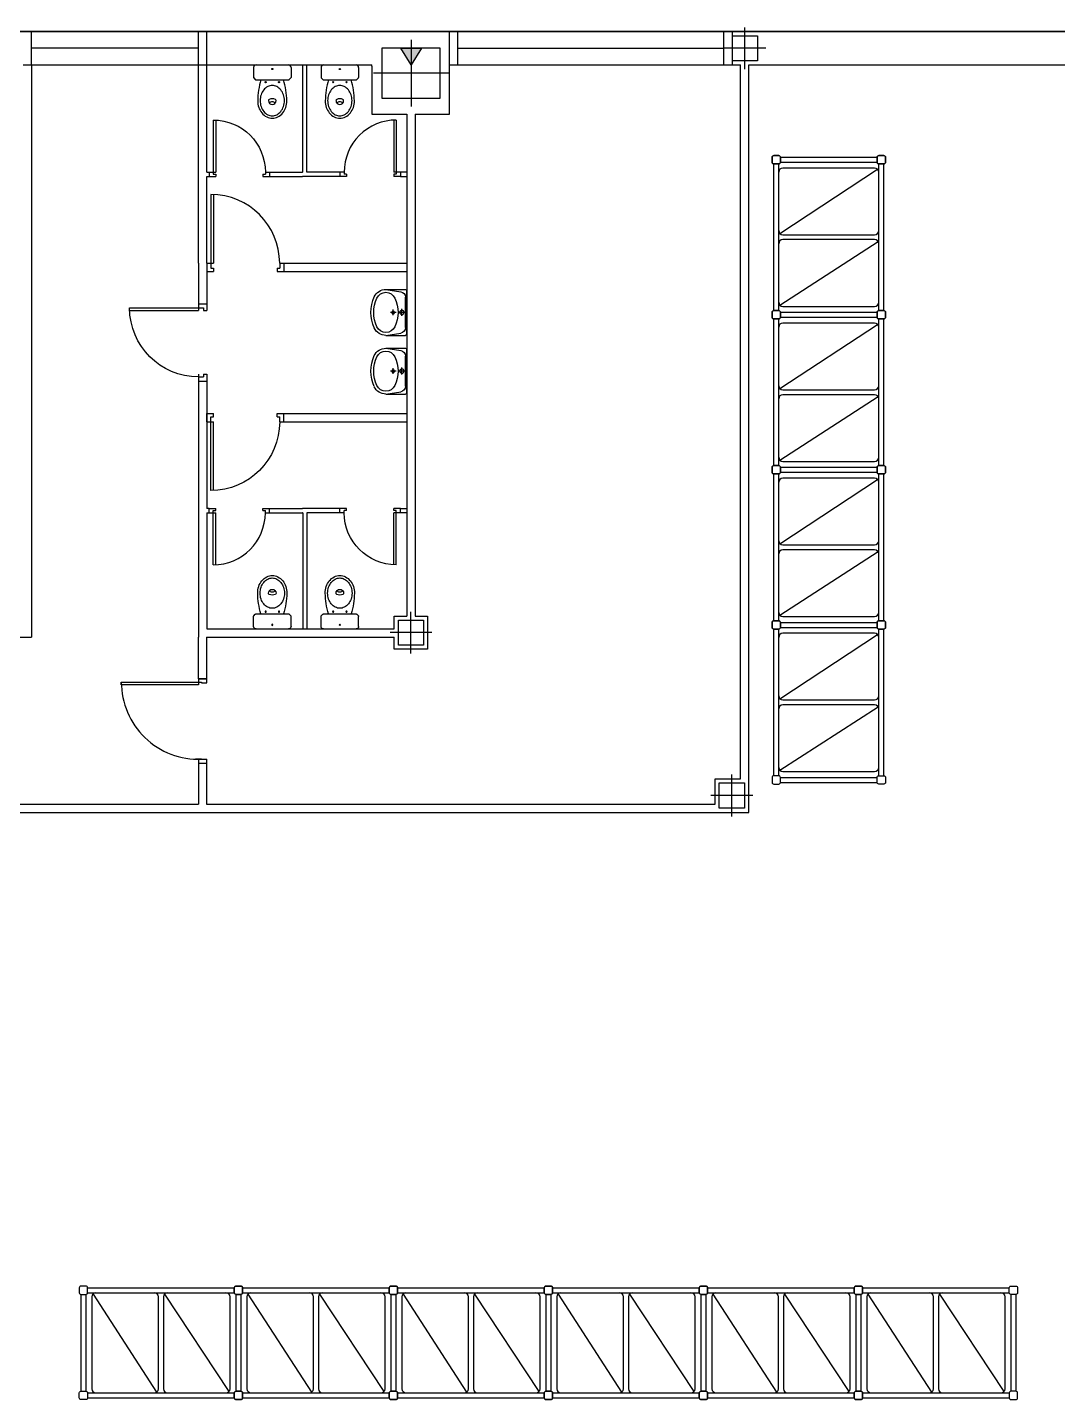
# Model space of a CAD drawing. Header units: millimetres. Extents: x 2499.3 to 2547.2, y 1705.7 to 1775.5.
# Drawn here: x 2514.83 to 2527.18, y 1717.84 to 1734.28 of the extents above; entities that cross this region are included whole.
import ezdxf

# ---------------------------------------------------------------- set-up
doc = ezdxf.new("R2010")
doc.units = ezdxf.units.MM
doc.linetypes.add('CENTER', pattern=[2, 1.25, -0.25, 0.25, -0.25])
doc.linetypes.add('PLANTA1$0$CONTINUA', pattern=[0])
for name, color, linetype in [('CABINAS', 7, 'Continuous'), ('ESTRUCTURA - PILARES', 7, 'Continuous'), ('ESTRUCTURA - PILARES - CRECIMIENTO', 7, 'Continuous'), ('ESTRUCTURA - PILARES EJES', 7, 'CENTER'), ('FORRADO', 7, 'Continuous'), ('MUROS', 7, 'Continuous'), ('Nave', 7, 'Continuous'), ('PUERTAS', 7, 'Continuous'), ('PUERTAS 2', 9, 'Continuous')]:
    doc.layers.add(name, color=color, linetype=linetype)
doc.layers.add('SANITARIOS', color=251, linetype='Continuous', true_color=0x646464)

# ---------------------------------------------------------------- blocks, each defined once
blk = doc.blocks.new('PLANTA1$0$SANLP')
for p, q in [((-0.275, -0.258), (-0.275, -0.022)), ((-0.275, -0.258), (-0.248, -0.08)), ((-0.258, -0.005), (0.258, -0.005)), ((-0.181, -0.022), (0.181, -0.022)), ((-0.042, -0.066), (0.042, -0.066)), ((0, -0.023), (0, -0.108)), ((0, -0.136), (0, -0.204)), ((0.275, -0.258), (0.248, -0.08)), ((0.275, -0.258), (0.275, -0.022)), ((-0.034, -0.17), (0.034, -0.17))]:
    blk.add_line(p, q)
for centre, radius in [((0, -0.066), 0.0254), ((0, -0.17), 0.0169)]:
    blk.add_circle(centre, radius)
for centre, radius, start, end in [((-0.258, -0.022), 0.0169, 90, 180), ((-0.181, -0.09), 0.0677, 90, 171.5088), ((-0.123, -0.258), 0.118, 114.4585, 180), ((0, -0.527), 0.415, 65.5415, 114.4585), ((0.123, -0.258), 0.118, 0, 65.5415), ((0.181, -0.09), 0.0677, 8.4912, 90), ((0.258, -0.022), 0.0169, 0, 90), ((-0.123, -0.258), 0.152, 180, 245.5415), ((-0.123, -0.258), 0.118, 180, 245.5415), ((0.123, -0.258), 0.118, 294.4585, 0), ((0.123, -0.258), 0.152, 294.4585, 0), ((0, 0.012), 0.449, 245.5415, 294.4585), ((0, 0.012), 0.415, 245.5415, 294.4585)]:
    blk.add_arc(centre, radius, start, end)
blk = doc.blocks.new('PLANTA1$0$825')
for p, q in [((0.004, -0.061), (0.004, -0.945)), ((0.035, -0.061), (0.035, -0.886)), ((-0.046, -0.886), (0.035, -0.886)), ((-0.046, -0.986), (0.035, -0.986)), ((-0.046, -0.986), (0.035, -0.986)), ((0.004, -0.945), (0.035, -0.945)), ((0.035, -0.945), (0.035, -0.986)), ((0.799, -0.945), (0.829, -0.945)), ((0.799, -0.945), (0.799, -0.986)), ((0.799, -0.986), (0.879, -0.986)), ((0.829, -0.886), (0.829, -0.945)), ((0.829, -0.886), (0.879, -0.886))]:
    blk.add_line(p, q)
blk.add_arc((0.004, -0.886), 0.825, 0, 90)
blk = doc.blocks.new('PLANTA1$0$5H')
at = {"layer": 'SANITARIOS'}
for p, q in [((-195, 0), (195, 0)), ((-225, -30), (-225, -150)), ((-222, -157), (-204, -177)), ((222, -157), (204, -177)), ((225, -30), (225, -150)), ((-197, -180), (197, -180)), ((-46, -429), (-46, -428)), ((46, -429), (46, -428))]:
    blk.add_line(p, q, dxfattribs=at)
blk.add_lwpolyline([(146, -429, 0.08047), (134, -358, 0.089114), (103, -301, 0.104875), (54, -261, 0.119595), (0, -248, 0.119595), (-54, -261, 0.104875), (-103, -301, 0.089114), (-134, -358, 0.08047), (-146, -429, 0.08047), (-134, -500, 0.089114), (-103, -558, 0.104875), (-54, -598, 0.119595), (0, -611, 0.119595), (54, -598, 0.104875), (103, -558, 0.089114), (134, -500, 0.08047)], format="xyb", close=True, dxfattribs=at)
blk.add_lwpolyline([(-175, -429, 0.08047), (-162, -510, 0.089114), (-126, -576, 0.104875), (-67, -624, 0.119595), (0, -640, 0.119595), (67, -624, 0.104875), (126, -576, 0.089114), (162, -510, 0.08047), (175, -429, 0.08047)], format="xyb", dxfattribs=at)
for centre in [(0, -50), (-80, -208), (80, -208)]:
    blk.add_circle(centre, 6.92, dxfattribs=at)
for centre, radius, start, end in [((-195, -30), 30, 90, 180), ((195, -30), 30, 0, 90), ((-215, -150), 10, 180, 222.3196), ((215, -150), 10, 317.6804, 0), ((-197, -170), 10, 222.3196, 270), ((801, -453), 976, 163.7546, 178.6065), ((-801, -453), 976, 1.3935, 16.2454), ((197, -170), 10, 270, 317.6804), ((-31, -428), 15, 114.8228, 180), ((0, -429), 45.7, 180, 0), ((0, -494), 88, 65.1772, 114.8228), ((-1, -486), 44.4, 37.3841, 141.5838), ((31, -428), 15, 0, 65.1772)]:
    blk.add_arc(centre, radius, start, end, dxfattribs=at)
blk = doc.blocks.new('PLANTA1$0$A$C3D191EB4')
for p, q in [((0, 0.675), (0.08, 0.675)), ((0, 0.675), (0.08, 0.675)), ((0.08, 0.65), (0.08, 0.675)), ((0.645, 0.65), (0.645, 0.675)), ((0.645, 0.675), (0.725, 0.675)), ((0, 0.625), (0.08, 0.625)), ((0.05, 0.65), (0.08, 0.65)), ((0.05, 0), (0.05, 0.65)), ((0.08, 0.001), (0.08, 0.625)), ((0.645, 0.65), (0.675, 0.65)), ((0.675, 0.625), (0.675, 0.65)), ((0.675, 0.625), (0.725, 0.625))]:
    blk.add_line(p, q)
blk.add_arc((0.05, 0.625), 0.625, 270, 0)

msp = doc.modelspace()

# ---------------------------------------------------------------- hatches: boundary and pattern name
at = {"layer": 'ESTRUCTURA - PILARES - CRECIMIENTO'}
msp.add_hatch(color=256, dxfattribs=at).paths.add_polyline_path([(2519.553, 1734.032), (2519.428, 1733.832), (2519.303, 1734.032)])

# ---------------------------------------------------------------- linework, layer by layer
at = {"color": 0, "linetype": 'ByBlock', "elevation": 0}
for points in [[(2516.878, 1726.472), (2516.878, 1726.435), (2516.913, 1726.435), (2516.913, 1726.425), (2516.978, 1726.425), (2516.978, 1726.472)], [(2515.953, 1726.4), (2515.953, 1726.435), (2516.878, 1726.435), (2516.878, 1726.4)]]:
    msp.add_lwpolyline(points, close=True, dxfattribs=at)
at = {"color": 0, "linetype": 'ByBlock'}
msp.add_arc((2516.878, 1726.435), 0.925, 180, 272.1685, dxfattribs=at)
at = {"layer": 'CABINAS', "linetype": 'PLANTA1$0$CONTINUA'}
for p, q in [((2518.129, 1732.546), (2518.129, 1733.832)), ((2518.179, 1732.546), (2518.179, 1733.832)), ((2516.978, 1732.546), (2517.005, 1732.546)), ((2517.73, 1732.546), (2517.73, 1732.496)), ((2517.73, 1732.546), (2518.126, 1732.546)), ((2518.129, 1732.546), (2518.126, 1732.546)), ((2518.575, 1732.546), (2518.179, 1732.546)), ((2518.575, 1732.546), (2518.575, 1732.496)), ((2519.378, 1732.546), (2519.3, 1732.546)), ((2516.978, 1732.496), (2517.005, 1732.496)), ((2517.73, 1732.496), (2518.126, 1732.496)), ((2518.575, 1732.496), (2518.126, 1732.496)), ((2516.978, 1728.464), (2517.005, 1728.464)), ((2517.73, 1728.464), (2517.73, 1728.514)), ((2517.73, 1728.514), (2518.126, 1728.514)), ((2517.73, 1728.464), (2518.126, 1728.464)), ((2518.575, 1728.514), (2518.126, 1728.514)), ((2518.129, 1728.464), (2518.126, 1728.464)), ((2518.129, 1728.464), (2518.129, 1727.071)), ((2518.179, 1728.464), (2518.179, 1727.071)), ((2518.575, 1728.464), (2518.179, 1728.464)), ((2518.575, 1728.464), (2518.575, 1728.514)), ((2519.378, 1728.464), (2519.3, 1728.464))]:
    msp.add_line(p, q, dxfattribs=at)
at = {"layer": 'CABINAS'}
for p, q in [((2517.005, 1732.546), (2517.005, 1732.496)), ((2519.3, 1732.546), (2519.3, 1732.496)), ((2517.005, 1728.464), (2517.005, 1728.514)), ((2519.3, 1728.464), (2519.3, 1728.514))]:
    msp.add_line(p, q, dxfattribs=at)
at = {"layer": 'ESTRUCTURA - PILARES'}
for points in [[(2523.179, 1733.832), (2523.179, 1734.232)], [(2523.679, 1734.232), (2523.679, 1734.232)], [(2519.078, 1733.732), (2519.078, 1733.432), (2519.778, 1733.432), (2519.778, 1734.032), (2519.078, 1734.032), (2519.078, 1733.732)], [(2519.226, 1727.071), (2519.226, 1727.226), (2519.378, 1727.226)], [(2519.478, 1727.226), (2519.625, 1727.226), (2519.625, 1726.827), (2519.226, 1726.827), (2519.226, 1726.971)], [(2523.073, 1724.971), (2523.073, 1725.274), (2523.378, 1725.274)]]:
    msp.add_lwpolyline(points, dxfattribs=at)
for points in [[(2523.579, 1733.881), (2523.279, 1733.881), (2523.279, 1734.181), (2523.579, 1734.181)], [(2519.576, 1726.877), (2519.276, 1726.877), (2519.276, 1727.177), (2519.576, 1727.177)], [(2523.423, 1724.925), (2523.123, 1724.925), (2523.123, 1725.225), (2523.423, 1725.225)]]:
    msp.add_lwpolyline(points, close=True, dxfattribs=at)
at = {"layer": 'ESTRUCTURA - PILARES - CRECIMIENTO'}
msp.add_lwpolyline([(2519.553, 1734.032), (2519.428, 1733.832), (2519.303, 1734.032), (2519.553, 1734.032)], dxfattribs=at)
at = {"layer": 'ESTRUCTURA - PILARES EJES'}
for p, q in [((2523.429, 1733.781), (2523.429, 1734.281)), ((2519.428, 1734.132), (2519.428, 1733.332)), ((2523.679, 1734.031), (2523.179, 1734.031)), ((2519.878, 1733.732), (2518.978, 1733.732)), ((2519.426, 1726.777), (2519.426, 1727.277)), ((2519.675, 1727.027), (2519.176, 1727.027)), ((2523.273, 1724.825), (2523.273, 1725.325)), ((2523.523, 1725.075), (2523.023, 1725.075))]:
    msp.add_line(p, q, dxfattribs=at)
at = {"layer": 'FORRADO', "linetype": 'PLANTA1$0$CONTINUA', "elevation": 0}
for points in [[(2514.878, 1733.832), (2516.978, 1733.832)], [(2516.978, 1733.832), (2518.958, 1733.832)], [(2518.958, 1733.817), (2518.958, 1733.242), (2519.378, 1733.242)], [(2519.478, 1733.242), (2519.888, 1733.242), (2519.888, 1733.832), (2523.378, 1733.832)], [(2523.478, 1733.832), (2528.023, 1733.832)]]:
    msp.add_lwpolyline(points, dxfattribs=at)
at = {"layer": 'MUROS', "linetype": 'PLANTA1$0$CONTINUA'}
msp.add_line((2501.053, 1734.232, 0), (2518.958, 1734.232, 0), dxfattribs=at)
at = {"layer": 'MUROS'}
for p, q in [((2519.378, 1733.242, 0), (2519.378, 1731.296)), ((2516.878, 1731.455), (2516.878, 1731.355)), ((2516.978, 1731.455), (2516.978, 1731.355)), ((2517.878, 1731.455), (2519.378, 1731.455)), ((2517.903, 1731.455), (2517.903, 1731.355)), ((2517.878, 1731.355), (2519.378, 1731.355)), ((2519.378, 1731.355), (2519.378, 1729.655)), ((2516.878, 1730.967, 0), (2516.978, 1730.967, 0)), ((2516.878, 1730.042, 0), (2516.978, 1730.042, 0)), ((2516.978, 1729.555), (2516.978, 1729.655)), ((2517.878, 1729.655), (2519.378, 1729.655)), ((2517.903, 1729.555), (2517.903, 1729.655)), ((2517.878, 1729.555), (2519.378, 1729.555))]:
    msp.add_line(p, q, dxfattribs=at)
at = {"layer": 'Nave'}
for p, q in [((2499.933, 1734.232), (2547.221, 1734.232)), ((2518.958, 1734.232), (2509.894, 1734.232)), ((2514.878, 1733.832), (2514.878, 1734.232)), ((2516.878, 1733.832), (2516.878, 1734.232)), ((2516.978, 1733.832), (2516.978, 1734.232)), ((2528.023, 1734.232, 0), (2518.958, 1734.232, 0)), ((2519.888, 1733.832, 0), (2519.888, 1734.232, 0)), ((2519.988, 1733.832, 0), (2519.988, 1734.232, 0)), ((2523.279, 1733.832, 0), (2523.279, 1734.232)), ((2516.878, 1734.032), (2514.878, 1734.032)), ((2519.988, 1734.032, 0), (2523.179, 1734.031)), ((2514.778, 1733.832), (2514.878, 1733.832, 0)), ((2514.878, 1733.832), (2514.878, 1726.971)), ((2516.878, 1731.455), (2516.878, 1733.832)), ((2516.978, 1732.546), (2516.978, 1733.832, 0)), ((2518.958, 1733.817, 0), (2518.958, 1733.832, 0)), ((2523.378, 1725.274), (2523.378, 1733.832)), ((2523.478, 1724.871), (2523.478, 1733.832)), ((2519.378, 1733.242), (2519.378, 1727.226)), ((2519.478, 1733.242), (2519.478, 1727.226)), ((2516.978, 1731.455), (2516.978, 1732.496)), ((2519.3, 1732.496, 0), (2519.378, 1732.496, 0)), ((2516.878, 1731.355), (2516.878, 1730.887)), ((2516.978, 1731.355), (2516.978, 1730.887)), ((2516.878, 1730.123), (2516.878, 1726.971)), ((2516.978, 1730.092), (2516.978, 1728.514)), ((2517.005, 1728.514, 0), (2516.978, 1728.514)), ((2516.978, 1728.464), (2516.978, 1727.071)), ((2519.3, 1728.514, 0), (2519.378, 1728.514, 0)), ((2503.301, 1726.971), (2514.878, 1726.971)), ((2516.878, 1726.472), (2516.878, 1726.971)), ((2516.976, 1726.971), (2516.976, 1726.472)), ((2516.976, 1726.971), (2519.226, 1726.971)), ((2516.978, 1727.071), (2519.226, 1727.071)), ((2516.878, 1726.472), (2516.976, 1726.472, 0)), ((2516.878, 1726.435), (2516.878, 1726.4)), ((2516.913, 1725.51), (2516.843, 1725.51)), ((2516.878, 1725.51), (2516.878, 1724.971)), ((2516.913, 1725.51), (2516.978, 1725.51)), ((2516.976, 1725.51), (2516.976, 1724.971)), ((2516.878, 1725.463), (2516.978, 1725.463)), ((2503.276, 1724.871), (2523.478, 1724.871)), ((2503.301, 1724.971), (2516.878, 1724.971)), ((2516.976, 1724.971), (2519.379, 1724.971)), ((2519.379, 1724.971), (2523.073, 1724.971))]:
    msp.add_line(p, q, dxfattribs=at)
at = {"layer": 'Nave', "color": 251, "true_color": 0x646464}
for p, q in [((2523.855, 1732.725), (2525.015, 1732.725)), ((2523.855, 1732.725), (2525.015, 1732.725)), ((2523.775, 1730.887), (2523.775, 1732.645)), ((2523.835, 1730.887), (2523.835, 1732.645)), ((2523.835, 1731.845), (2523.835, 1732.545)), ((2523.85, 1731.81), (2525.02, 1732.581)), ((2523.855, 1732.665), (2525.015, 1732.665)), ((2523.855, 1732.665), (2525.015, 1732.665)), ((2524.985, 1732.595), (2523.885, 1732.595)), ((2525.035, 1730.887), (2525.035, 1732.645)), ((2525.035, 1731.845), (2525.035, 1732.545)), ((2525.095, 1730.887), (2525.095, 1732.645)), ((2523.885, 1731.795), (2524.985, 1731.795)), ((2524.985, 1731.737), (2523.885, 1731.737)), ((2523.835, 1730.987), (2523.835, 1731.687)), ((2523.85, 1730.952), (2525.027, 1731.714)), ((2525.035, 1730.987), (2525.035, 1731.687)), ((2523.885, 1730.937), (2524.985, 1730.937)), ((2523.775, 1729.029), (2523.775, 1730.787)), ((2523.835, 1729.029), (2523.835, 1730.787)), ((2523.855, 1730.867), (2525.015, 1730.867)), ((2523.855, 1730.867), (2525.015, 1730.867)), ((2523.855, 1730.807), (2525.015, 1730.807)), ((2523.855, 1730.807), (2525.015, 1730.807)), ((2524.985, 1730.737), (2523.885, 1730.737)), ((2525.035, 1729.029), (2525.035, 1730.787)), ((2525.095, 1729.029), (2525.095, 1730.787)), ((2523.835, 1729.987), (2523.835, 1730.687)), ((2523.85, 1729.952), (2525.02, 1730.722)), ((2525.035, 1729.987), (2525.035, 1730.687)), ((2523.885, 1729.937), (2524.985, 1729.937)), ((2523.835, 1729.129), (2523.835, 1729.829)), ((2523.85, 1729.093), (2525.027, 1729.856)), ((2524.985, 1729.879), (2523.885, 1729.879)), ((2525.035, 1729.129), (2525.035, 1729.829)), ((2523.775, 1727.17), (2523.775, 1728.929)), ((2523.835, 1727.17), (2523.835, 1728.929)), ((2523.855, 1729.009), (2525.015, 1729.009)), ((2523.855, 1729.009), (2525.015, 1729.009)), ((2523.855, 1728.949), (2525.015, 1728.949)), ((2523.855, 1728.949), (2525.015, 1728.949)), ((2523.885, 1729.079), (2524.985, 1729.079)), ((2525.035, 1727.17), (2525.035, 1728.929)), ((2525.095, 1727.17), (2525.095, 1728.929)), ((2523.835, 1728.129), (2523.835, 1728.829)), ((2523.85, 1728.093), (2525.02, 1728.864)), ((2524.985, 1728.879), (2523.885, 1728.879)), ((2525.035, 1728.129), (2525.035, 1728.829)), ((2523.835, 1727.27), (2523.835, 1727.97)), ((2523.85, 1727.235), (2525.027, 1727.998)), ((2523.885, 1728.079), (2524.985, 1728.079)), ((2524.985, 1728.02), (2523.885, 1728.02)), ((2525.035, 1727.27), (2525.035, 1727.97)), ((2523.855, 1727.15), (2525.015, 1727.15)), ((2523.855, 1727.15), (2525.015, 1727.15)), ((2523.885, 1727.22), (2524.985, 1727.22)), ((2523.775, 1725.312), (2523.775, 1727.07)), ((2523.835, 1725.312), (2523.835, 1727.07)), ((2523.835, 1726.27), (2523.835, 1726.97)), ((2523.85, 1726.235), (2525.02, 1727.006)), ((2523.855, 1727.09), (2525.015, 1727.09)), ((2523.855, 1727.09), (2525.015, 1727.09)), ((2524.985, 1727.02), (2523.885, 1727.02)), ((2525.035, 1725.312), (2525.035, 1727.07)), ((2525.035, 1726.27), (2525.035, 1726.97)), ((2525.095, 1725.312), (2525.095, 1727.07)), ((2523.85, 1725.377), (2525.027, 1726.139)), ((2523.885, 1726.22), (2524.985, 1726.22)), ((2524.985, 1726.162), (2523.885, 1726.162)), ((2523.835, 1725.412), (2523.835, 1726.112)), ((2525.035, 1725.412), (2525.035, 1726.112)), ((2523.885, 1725.362), (2524.985, 1725.362)), ((2523.855, 1725.292), (2525.015, 1725.292)), ((2523.855, 1725.232), (2525.015, 1725.232)), ((2515.469, 1719.095, 0), (2515.469, 1717.935, 0)), ((2515.529, 1719.095, 0), (2515.529, 1717.935, 0)), ((2515.549, 1719.175, 0), (2517.308, 1719.175, 0)), ((2515.549, 1719.115, 0), (2517.308, 1719.115, 0)), ((2515.599, 1719.065, 0), (2515.599, 1717.965, 0)), ((2515.614, 1719.1, 0), (2516.376, 1717.923, 0)), ((2515.649, 1719.115, 0), (2516.349, 1719.115, 0)), ((2516.399, 1717.965, 0), (2516.399, 1719.065, 0)), ((2516.458, 1719.065, 0), (2516.458, 1717.965, 0)), ((2516.472, 1719.1, 0), (2517.243, 1717.93, 0)), ((2516.508, 1719.115, 0), (2517.208, 1719.115, 0)), ((2517.258, 1717.965, 0), (2517.258, 1719.065, 0)), ((2517.328, 1719.095, 0), (2517.328, 1717.935, 0)), ((2517.328, 1719.095, 0), (2517.328, 1717.935, 0)), ((2517.388, 1719.095, 0), (2517.388, 1717.935, 0)), ((2517.388, 1719.095, 0), (2517.388, 1717.935, 0)), ((2517.408, 1719.175, 0), (2519.166, 1719.175, 0)), ((2517.408, 1719.115, 0), (2519.166, 1719.115, 0)), ((2517.458, 1719.065, 0), (2517.458, 1717.965, 0)), ((2517.472, 1719.1, 0), (2518.235, 1717.923, 0)), ((2517.508, 1719.115, 0), (2518.208, 1719.115, 0)), ((2518.258, 1717.965, 0), (2518.258, 1719.065, 0)), ((2518.316, 1719.065, 0), (2518.316, 1717.965, 0)), ((2518.331, 1719.1, 0), (2519.101, 1717.93, 0)), ((2518.366, 1719.115, 0), (2519.066, 1719.115, 0)), ((2519.116, 1717.965, 0), (2519.116, 1719.065, 0)), ((2519.186, 1719.095, 0), (2519.186, 1717.935, 0)), ((2519.186, 1719.095, 0), (2519.186, 1717.935, 0)), ((2519.246, 1719.095, 0), (2519.246, 1717.935, 0)), ((2519.246, 1719.095, 0), (2519.246, 1717.935, 0)), ((2519.266, 1719.175, 0), (2521.024, 1719.175, 0)), ((2519.266, 1719.115, 0), (2521.024, 1719.115, 0)), ((2519.316, 1719.065, 0), (2519.316, 1717.965, 0)), ((2519.331, 1719.1, 0), (2520.093, 1717.923, 0)), ((2519.366, 1719.115, 0), (2520.066, 1719.115, 0)), ((2520.116, 1717.965, 0), (2520.116, 1719.065, 0)), ((2520.174, 1719.065, 0), (2520.174, 1717.965, 0)), ((2520.189, 1719.1, 0), (2520.96, 1717.93, 0)), ((2520.224, 1719.115, 0), (2520.924, 1719.115, 0)), ((2520.974, 1717.965, 0), (2520.974, 1719.065, 0)), ((2521.044, 1719.095, 0), (2521.044, 1717.935, 0)), ((2521.044, 1719.095, 0), (2521.044, 1717.935, 0)), ((2521.104, 1719.095, 0), (2521.104, 1717.935, 0)), ((2521.104, 1719.095, 0), (2521.104, 1717.935, 0)), ((2521.124, 1719.175, 0), (2522.883, 1719.175, 0)), ((2521.124, 1719.115, 0), (2522.883, 1719.115, 0)), ((2521.174, 1719.065, 0), (2521.174, 1717.965, 0)), ((2521.189, 1719.1, 0), (2521.951, 1717.923, 0)), ((2521.224, 1719.115, 0), (2521.924, 1719.115, 0)), ((2521.974, 1717.965, 0), (2521.974, 1719.065, 0)), ((2522.033, 1719.065, 0), (2522.033, 1717.965, 0)), ((2522.047, 1719.1, 0), (2522.818, 1717.93, 0)), ((2522.083, 1719.115, 0), (2522.783, 1719.115, 0)), ((2522.833, 1717.965, 0), (2522.833, 1719.065, 0)), ((2522.903, 1719.095, 0), (2522.903, 1717.935, 0)), ((2522.903, 1719.095, 0), (2522.903, 1717.935, 0)), ((2522.963, 1719.095, 0), (2522.963, 1717.935, 0)), ((2522.963, 1719.095, 0), (2522.963, 1717.935, 0)), ((2522.983, 1719.175, 0), (2524.741, 1719.175, 0)), ((2522.983, 1719.115, 0), (2524.741, 1719.115, 0)), ((2523.033, 1719.065, 0), (2523.033, 1717.965, 0)), ((2523.047, 1719.1, 0), (2523.81, 1717.923, 0)), ((2523.083, 1719.115, 0), (2523.783, 1719.115, 0)), ((2523.833, 1717.965, 0), (2523.833, 1719.065, 0)), ((2523.891, 1719.065, 0), (2523.891, 1717.965, 0)), ((2523.905, 1719.1, 0), (2524.676, 1717.93, 0)), ((2523.941, 1719.115, 0), (2524.641, 1719.115, 0)), ((2524.691, 1717.965, 0), (2524.691, 1719.065, 0)), ((2524.761, 1719.095, 0), (2524.761, 1717.935, 0)), ((2524.761, 1719.095, 0), (2524.761, 1717.935, 0)), ((2524.821, 1719.095, 0), (2524.821, 1717.935, 0)), ((2524.821, 1719.095, 0), (2524.821, 1717.935, 0)), ((2524.841, 1719.175, 0), (2526.599, 1719.175, 0)), ((2524.841, 1719.115, 0), (2526.599, 1719.115, 0)), ((2524.891, 1719.065, 0), (2524.891, 1717.965, 0)), ((2524.905, 1719.1, 0), (2525.668, 1717.923, 0)), ((2524.941, 1719.115, 0), (2525.641, 1719.115, 0)), ((2525.691, 1717.965, 0), (2525.691, 1719.065, 0)), ((2525.749, 1719.065, 0), (2525.749, 1717.965, 0)), ((2525.764, 1719.1, 0), (2526.535, 1717.93, 0)), ((2525.799, 1719.115, 0), (2526.499, 1719.115, 0)), ((2526.549, 1717.965, 0), (2526.549, 1719.065, 0)), ((2526.619, 1719.095, 0), (2526.619, 1717.935, 0)), ((2526.679, 1719.095, 0), (2526.679, 1717.935, 0)), ((2515.549, 1717.915, 0), (2517.308, 1717.915, 0)), ((2515.649, 1717.915, 0), (2516.349, 1717.915, 0)), ((2516.508, 1717.915, 0), (2517.208, 1717.915, 0)), ((2517.408, 1717.915, 0), (2519.166, 1717.915, 0)), ((2517.508, 1717.915, 0), (2518.208, 1717.915, 0)), ((2518.366, 1717.915, 0), (2519.066, 1717.915, 0)), ((2519.266, 1717.915, 0), (2521.024, 1717.915, 0)), ((2519.366, 1717.915, 0), (2520.066, 1717.915, 0)), ((2520.224, 1717.915, 0), (2520.924, 1717.915, 0)), ((2521.124, 1717.915, 0), (2522.883, 1717.915, 0)), ((2521.224, 1717.915, 0), (2521.924, 1717.915, 0)), ((2522.083, 1717.915, 0), (2522.783, 1717.915, 0)), ((2522.983, 1717.915, 0), (2524.741, 1717.915, 0)), ((2523.083, 1717.915, 0), (2523.783, 1717.915, 0)), ((2523.941, 1717.915, 0), (2524.641, 1717.915, 0)), ((2524.841, 1717.915, 0), (2526.599, 1717.915, 0)), ((2524.941, 1717.915, 0), (2525.641, 1717.915, 0)), ((2525.799, 1717.915, 0), (2526.499, 1717.915, 0)), ((2515.549, 1717.855, 0), (2517.308, 1717.855, 0)), ((2517.408, 1717.855, 0), (2519.166, 1717.855, 0)), ((2519.266, 1717.855, 0), (2521.024, 1717.855, 0)), ((2521.124, 1717.855, 0), (2522.883, 1717.855, 0)), ((2522.983, 1717.855, 0), (2524.741, 1717.855, 0)), ((2524.841, 1717.855, 0), (2526.599, 1717.855, 0))]:
    msp.add_line(p, q, dxfattribs=at)
for points in [[(2523.855, 1732.725), (2523.855, 1732.665, -0.414214), (2523.835, 1732.645), (2523.775, 1732.645, -0.414214), (2523.755, 1732.665), (2523.755, 1732.725, -0.414214), (2523.775, 1732.745), (2523.835, 1732.745, -0.414214)], [(2523.855, 1732.665), (2523.855, 1732.725, 0.414214), (2523.835, 1732.745), (2523.775, 1732.745, 0.414214), (2523.755, 1732.725), (2523.755, 1732.665, 0.414214), (2523.775, 1732.645), (2523.835, 1732.645, 0.414214)], [(2525.015, 1732.725), (2525.015, 1732.665, 0.414214), (2525.035, 1732.645), (2525.095, 1732.645, 0.414214), (2525.115, 1732.665), (2525.115, 1732.725, 0.414214), (2525.095, 1732.745), (2525.035, 1732.745, 0.414214)], [(2525.015, 1732.665), (2525.015, 1732.725, -0.414214), (2525.035, 1732.745), (2525.095, 1732.745, -0.414214), (2525.115, 1732.725), (2525.115, 1732.665, -0.414214), (2525.095, 1732.645), (2525.035, 1732.645, -0.414214)], [(2523.855, 1730.867), (2523.855, 1730.807, -0.414214), (2523.835, 1730.787), (2523.775, 1730.787, -0.414214), (2523.755, 1730.807), (2523.755, 1730.867, -0.414214), (2523.775, 1730.887), (2523.835, 1730.887, -0.414214)], [(2523.855, 1730.807), (2523.855, 1730.867, 0.414214), (2523.835, 1730.887), (2523.775, 1730.887, 0.414214), (2523.755, 1730.867), (2523.755, 1730.807, 0.414214), (2523.775, 1730.787), (2523.835, 1730.787, 0.414214)], [(2525.015, 1730.867), (2525.015, 1730.807, 0.414214), (2525.035, 1730.787), (2525.095, 1730.787, 0.414214), (2525.115, 1730.807), (2525.115, 1730.867, 0.414214), (2525.095, 1730.887), (2525.035, 1730.887, 0.414214)], [(2525.015, 1730.807), (2525.015, 1730.867, -0.414214), (2525.035, 1730.887), (2525.095, 1730.887, -0.414214), (2525.115, 1730.867), (2525.115, 1730.807, -0.414214), (2525.095, 1730.787), (2525.035, 1730.787, -0.414214)], [(2523.855, 1729.009), (2523.855, 1728.949, -0.414214), (2523.835, 1728.929), (2523.775, 1728.929, -0.414214), (2523.755, 1728.949), (2523.755, 1729.009, -0.414214), (2523.775, 1729.029), (2523.835, 1729.029, -0.414214)], [(2523.855, 1728.949), (2523.855, 1729.009, 0.414214), (2523.835, 1729.029), (2523.775, 1729.029, 0.414214), (2523.755, 1729.009), (2523.755, 1728.949, 0.414214), (2523.775, 1728.929), (2523.835, 1728.929, 0.414214)], [(2525.015, 1729.009), (2525.015, 1728.949, 0.414214), (2525.035, 1728.929), (2525.095, 1728.929, 0.414214), (2525.115, 1728.949), (2525.115, 1729.009, 0.414214), (2525.095, 1729.029), (2525.035, 1729.029, 0.414214)], [(2525.015, 1728.949), (2525.015, 1729.009, -0.414214), (2525.035, 1729.029), (2525.095, 1729.029, -0.414214), (2525.115, 1729.009), (2525.115, 1728.949, -0.414214), (2525.095, 1728.929), (2525.035, 1728.929, -0.414214)], [(2523.855, 1727.15), (2523.855, 1727.09, -0.414214), (2523.835, 1727.07), (2523.775, 1727.07, -0.414214), (2523.755, 1727.09), (2523.755, 1727.15, -0.414214), (2523.775, 1727.17), (2523.835, 1727.17, -0.414214)], [(2523.855, 1727.09), (2523.855, 1727.15, 0.414214), (2523.835, 1727.17), (2523.775, 1727.17, 0.414214), (2523.755, 1727.15), (2523.755, 1727.09, 0.414214), (2523.775, 1727.07), (2523.835, 1727.07, 0.414214)], [(2525.015, 1727.15), (2525.015, 1727.09, 0.414214), (2525.035, 1727.07), (2525.095, 1727.07, 0.414214), (2525.115, 1727.09), (2525.115, 1727.15, 0.414214), (2525.095, 1727.17), (2525.035, 1727.17, 0.414214)], [(2525.015, 1727.09), (2525.015, 1727.15, -0.414214), (2525.035, 1727.17), (2525.095, 1727.17, -0.414214), (2525.115, 1727.15), (2525.115, 1727.09, -0.414214), (2525.095, 1727.07), (2525.035, 1727.07, -0.414214)], [(2523.855, 1725.232), (2523.855, 1725.292, 0.414214), (2523.835, 1725.312), (2523.775, 1725.312, 0.414214), (2523.755, 1725.292), (2523.755, 1725.232, 0.414214), (2523.775, 1725.212), (2523.835, 1725.212, 0.414214)], [(2525.015, 1725.232), (2525.015, 1725.292, -0.414214), (2525.035, 1725.312), (2525.095, 1725.312, -0.414214), (2525.115, 1725.292), (2525.115, 1725.232, -0.414214), (2525.095, 1725.212), (2525.035, 1725.212, -0.414214)]]:
    msp.add_lwpolyline(points, format="xyb", close=True, dxfattribs=at)
at = {"layer": 'Nave', "color": 251, "true_color": 0x646464, "elevation": 0}
for points in [[(2515.469, 1719.095), (2515.529, 1719.095, 0.414214), (2515.549, 1719.115), (2515.549, 1719.175, 0.414214), (2515.529, 1719.195), (2515.469, 1719.195, 0.414214), (2515.449, 1719.175), (2515.449, 1719.115, 0.414214)], [(2517.388, 1719.095), (2517.328, 1719.095, -0.414214), (2517.308, 1719.115), (2517.308, 1719.175, -0.414214), (2517.328, 1719.195), (2517.388, 1719.195, -0.414214), (2517.408, 1719.175), (2517.408, 1719.115, -0.414214)], [(2517.328, 1719.095), (2517.388, 1719.095, 0.414214), (2517.408, 1719.115), (2517.408, 1719.175, 0.414214), (2517.388, 1719.195), (2517.328, 1719.195, 0.414214), (2517.308, 1719.175), (2517.308, 1719.115, 0.414214)], [(2519.246, 1719.095), (2519.186, 1719.095, -0.414214), (2519.166, 1719.115), (2519.166, 1719.175, -0.414214), (2519.186, 1719.195), (2519.246, 1719.195, -0.414214), (2519.266, 1719.175), (2519.266, 1719.115, -0.414214)], [(2519.186, 1719.095), (2519.246, 1719.095, 0.414214), (2519.266, 1719.115), (2519.266, 1719.175, 0.414214), (2519.246, 1719.195), (2519.186, 1719.195, 0.414214), (2519.166, 1719.175), (2519.166, 1719.115, 0.414214)], [(2521.104, 1719.095), (2521.044, 1719.095, -0.414214), (2521.024, 1719.115), (2521.024, 1719.175, -0.414214), (2521.044, 1719.195), (2521.104, 1719.195, -0.414214), (2521.124, 1719.175), (2521.124, 1719.115, -0.414214)], [(2521.044, 1719.095), (2521.104, 1719.095, 0.414214), (2521.124, 1719.115), (2521.124, 1719.175, 0.414214), (2521.104, 1719.195), (2521.044, 1719.195, 0.414214), (2521.024, 1719.175), (2521.024, 1719.115, 0.414214)], [(2522.963, 1719.095), (2522.903, 1719.095, -0.414214), (2522.883, 1719.115), (2522.883, 1719.175, -0.414214), (2522.903, 1719.195), (2522.963, 1719.195, -0.414214), (2522.983, 1719.175), (2522.983, 1719.115, -0.414214)], [(2522.903, 1719.095), (2522.963, 1719.095, 0.414214), (2522.983, 1719.115), (2522.983, 1719.175, 0.414214), (2522.963, 1719.195), (2522.903, 1719.195, 0.414214), (2522.883, 1719.175), (2522.883, 1719.115, 0.414214)], [(2524.821, 1719.095), (2524.761, 1719.095, -0.414214), (2524.741, 1719.115), (2524.741, 1719.175, -0.414214), (2524.761, 1719.195), (2524.821, 1719.195, -0.414214), (2524.841, 1719.175), (2524.841, 1719.115, -0.414214)], [(2524.761, 1719.095), (2524.821, 1719.095, 0.414214), (2524.841, 1719.115), (2524.841, 1719.175, 0.414214), (2524.821, 1719.195), (2524.761, 1719.195, 0.414214), (2524.741, 1719.175), (2524.741, 1719.115, 0.414214)], [(2526.679, 1719.095), (2526.619, 1719.095, -0.414214), (2526.599, 1719.115), (2526.599, 1719.175, -0.414214), (2526.619, 1719.195), (2526.679, 1719.195, -0.414214), (2526.699, 1719.175), (2526.699, 1719.115, -0.414214)], [(2515.469, 1717.935), (2515.529, 1717.935, -0.414214), (2515.549, 1717.915), (2515.549, 1717.855, -0.414214), (2515.529, 1717.835), (2515.469, 1717.835, -0.414214), (2515.449, 1717.855), (2515.449, 1717.915, -0.414214)], [(2517.388, 1717.935), (2517.328, 1717.935, 0.414214), (2517.308, 1717.915), (2517.308, 1717.855, 0.414214), (2517.328, 1717.835), (2517.388, 1717.835, 0.414214), (2517.408, 1717.855), (2517.408, 1717.915, 0.414214)], [(2517.328, 1717.935), (2517.388, 1717.935, -0.414214), (2517.408, 1717.915), (2517.408, 1717.855, -0.414214), (2517.388, 1717.835), (2517.328, 1717.835, -0.414214), (2517.308, 1717.855), (2517.308, 1717.915, -0.414214)], [(2519.246, 1717.935), (2519.186, 1717.935, 0.414214), (2519.166, 1717.915), (2519.166, 1717.855, 0.414214), (2519.186, 1717.835), (2519.246, 1717.835, 0.414214), (2519.266, 1717.855), (2519.266, 1717.915, 0.414214)], [(2519.186, 1717.935), (2519.246, 1717.935, -0.414214), (2519.266, 1717.915), (2519.266, 1717.855, -0.414214), (2519.246, 1717.835), (2519.186, 1717.835, -0.414214), (2519.166, 1717.855), (2519.166, 1717.915, -0.414214)], [(2521.104, 1717.935), (2521.044, 1717.935, 0.414214), (2521.024, 1717.915), (2521.024, 1717.855, 0.414214), (2521.044, 1717.835), (2521.104, 1717.835, 0.414214), (2521.124, 1717.855), (2521.124, 1717.915, 0.414214)], [(2521.044, 1717.935), (2521.104, 1717.935, -0.414214), (2521.124, 1717.915), (2521.124, 1717.855, -0.414214), (2521.104, 1717.835), (2521.044, 1717.835, -0.414214), (2521.024, 1717.855), (2521.024, 1717.915, -0.414214)], [(2522.963, 1717.935), (2522.903, 1717.935, 0.414214), (2522.883, 1717.915), (2522.883, 1717.855, 0.414214), (2522.903, 1717.835), (2522.963, 1717.835, 0.414214), (2522.983, 1717.855), (2522.983, 1717.915, 0.414214)], [(2522.903, 1717.935), (2522.963, 1717.935, -0.414214), (2522.983, 1717.915), (2522.983, 1717.855, -0.414214), (2522.963, 1717.835), (2522.903, 1717.835, -0.414214), (2522.883, 1717.855), (2522.883, 1717.915, -0.414214)], [(2524.821, 1717.935), (2524.761, 1717.935, 0.414214), (2524.741, 1717.915), (2524.741, 1717.855, 0.414214), (2524.761, 1717.835), (2524.821, 1717.835, 0.414214), (2524.841, 1717.855), (2524.841, 1717.915, 0.414214)], [(2524.761, 1717.935), (2524.821, 1717.935, -0.414214), (2524.841, 1717.915), (2524.841, 1717.855, -0.414214), (2524.821, 1717.835), (2524.761, 1717.835, -0.414214), (2524.741, 1717.855), (2524.741, 1717.915, -0.414214)], [(2526.679, 1717.935), (2526.619, 1717.935, 0.414214), (2526.599, 1717.915), (2526.599, 1717.855, 0.414214), (2526.619, 1717.835), (2526.679, 1717.835, 0.414214), (2526.699, 1717.855), (2526.699, 1717.915, 0.414214)]]:
    msp.add_lwpolyline(points, format="xyb", close=True, dxfattribs=at)
at = {"layer": 'Nave', "color": 251, "true_color": 0x646464}
for centre, start, end in [((2523.885, 1732.545), 90, 180), ((2524.985, 1732.545), 0, 90), ((2523.885, 1731.845), 180, 270), ((2523.885, 1731.687), 90, 180), ((2524.985, 1731.845), 270, 0), ((2524.985, 1731.687), 0, 90), ((2523.885, 1730.987), 180, 270), ((2524.985, 1730.987), 270, 0), ((2523.885, 1730.687), 90, 180), ((2524.985, 1730.687), 0, 90), ((2523.885, 1729.987), 180, 270), ((2524.985, 1729.987), 270, 0), ((2523.885, 1729.829), 90, 180), ((2524.985, 1729.829), 0, 90), ((2523.885, 1729.129), 180, 270), ((2524.985, 1729.129), 270, 0), ((2523.885, 1728.829), 90, 180), ((2524.985, 1728.829), 0, 90), ((2523.885, 1728.129), 180, 270), ((2524.985, 1728.129), 270, 0), ((2523.885, 1727.97), 90, 180), ((2524.985, 1727.97), 0, 90), ((2523.885, 1727.27), 180, 270), ((2524.985, 1727.27), 270, 0), ((2523.885, 1726.97), 90, 180), ((2524.985, 1726.97), 0, 90), ((2523.885, 1726.27), 180, 270), ((2523.885, 1726.112), 90, 180), ((2524.985, 1726.27), 270, 0), ((2524.985, 1726.112), 0, 90), ((2523.885, 1725.412), 180, 270), ((2524.985, 1725.412), 270, 0), ((2515.649, 1719.065, 0), 90, 180), ((2516.349, 1719.065, 0), 0, 90), ((2516.508, 1719.065, 0), 90, 180), ((2517.208, 1719.065, 0), 0, 90), ((2517.508, 1719.065, 0), 90, 180), ((2518.208, 1719.065, 0), 0, 90), ((2518.366, 1719.065, 0), 90, 180), ((2519.066, 1719.065, 0), 0, 90), ((2519.366, 1719.065, 0), 90, 180), ((2520.066, 1719.065, 0), 0, 90), ((2520.224, 1719.065, 0), 90, 180), ((2520.924, 1719.065, 0), 0, 90), ((2521.224, 1719.065, 0), 90, 180), ((2521.924, 1719.065, 0), 0, 90), ((2522.083, 1719.065, 0), 90, 180), ((2522.783, 1719.065, 0), 0, 90), ((2523.083, 1719.065, 0), 90, 180), ((2523.783, 1719.065, 0), 0, 90), ((2523.941, 1719.065, 0), 90, 180), ((2524.641, 1719.065, 0), 0, 90), ((2524.941, 1719.065, 0), 90, 180), ((2525.641, 1719.065, 0), 0, 90), ((2525.799, 1719.065, 0), 90, 180), ((2526.499, 1719.065, 0), 0, 90), ((2515.649, 1717.965, 0), 180, 270), ((2516.349, 1717.965, 0), 270, 0), ((2516.508, 1717.965, 0), 180, 270), ((2517.208, 1717.965, 0), 270, 0), ((2517.508, 1717.965, 0), 180, 270), ((2518.208, 1717.965, 0), 270, 0), ((2518.366, 1717.965, 0), 180, 270), ((2519.066, 1717.965, 0), 270, 0), ((2519.366, 1717.965, 0), 180, 270), ((2520.066, 1717.965, 0), 270, 0), ((2520.224, 1717.965, 0), 180, 270), ((2520.924, 1717.965, 0), 270, 0), ((2521.224, 1717.965, 0), 180, 270), ((2521.924, 1717.965, 0), 270, 0), ((2522.083, 1717.965, 0), 180, 270), ((2522.783, 1717.965, 0), 270, 0), ((2523.083, 1717.965, 0), 180, 270), ((2523.783, 1717.965, 0), 270, 0), ((2523.941, 1717.965, 0), 180, 270), ((2524.641, 1717.965, 0), 270, 0), ((2524.941, 1717.965, 0), 180, 270), ((2525.641, 1717.965, 0), 270, 0), ((2525.799, 1717.965, 0), 180, 270), ((2526.499, 1717.965, 0), 270, 0)]:
    msp.add_arc(centre, 0.05, start, end, dxfattribs=at)

# ---------------------------------------------------------------- block references
at = {"layer": 'PUERTAS'}
msp.add_blockref('PLANTA1$0$825', (2517.023, 1732.341, 0), dxfattribs=at)
at = {"layer": 'PUERTAS', "xscale": -1}
for p, rotation in [((2515.992, 1730.922), 90), ((2517.023, 1728.669, 0), 180)]:
    msp.add_blockref('PLANTA1$0$825', p, dxfattribs=dict(at, rotation=rotation))
at = {"layer": 'PUERTAS 2', "xscale": -1, "rotation": 180}
msp.add_blockref('PLANTA1$0$A$C3D191EB4', (2517.005, 1733.171, 0), dxfattribs=at)
at = {"layer": 'PUERTAS 2', "rotation": 180}
msp.add_blockref('PLANTA1$0$A$C3D191EB4', (2519.3, 1733.171, 0), dxfattribs=at)
at = {"layer": 'PUERTAS 2'}
msp.add_blockref('PLANTA1$0$A$C3D191EB4', (2517.005, 1727.839, 0), dxfattribs=at)
at = {"layer": 'PUERTAS 2', "xscale": -1}
msp.add_blockref('PLANTA1$0$A$C3D191EB4', (2519.3, 1727.839, 0), dxfattribs=at)
at = {"layer": 'SANITARIOS', "color": 251, "true_color": 0x646464, "xscale": 0.0010000000038417, "yscale": 0.0010000000038417, "zscale": 0.0010000000038417}
for p in [(2517.763, 1733.832, 0), (2518.573, 1733.832, 0)]:
    msp.add_blockref('PLANTA1$0$5H', p, dxfattribs=at)
at = {"layer": 'SANITARIOS', "color": 251, "true_color": 0x646464, "xscale": -1, "rotation": 270}
for p in [(2519.383, 1730.865), (2519.383, 1730.161)]:
    msp.add_blockref('PLANTA1$0$SANLP', p, dxfattribs=at)
at = {"layer": 'SANITARIOS', "color": 251, "true_color": 0x646464, "xscale": -0.0010000000038417, "yscale": 0.0010000000038417, "zscale": 0.0010000000038417, "rotation": 180}
for p in [(2517.763, 1727.071), (2518.573, 1727.071)]:
    msp.add_blockref('PLANTA1$0$5H', p, dxfattribs=at)

doc.saveas('drawing.dxf')
